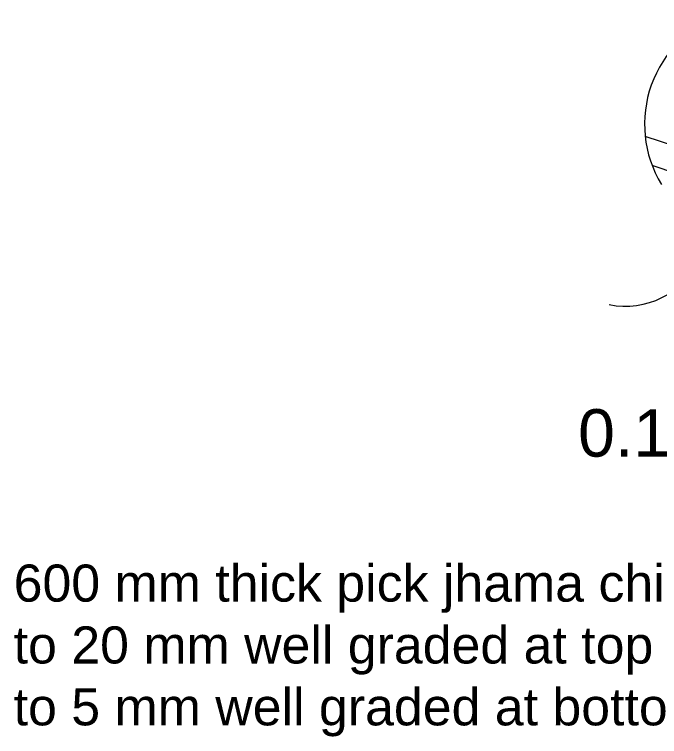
# Model space of a CAD drawing. Header units: inches. Extents: x -885 to 26362, y -28010 to 990.
# Drawn here: x 4426.97 to 4443.28, y -16617.23 to -16598.97 of the extents above; entities that cross this region are included whole.
import ezdxf

# ---------------------------------------------------------------- set-up
doc = ezdxf.new("R2010")
doc.units = ezdxf.units.IN
doc.header["$MEASUREMENT"] = 0
doc.header["$PDMODE"] = 3
doc.styles.add('dim', font='isocp.shx')
doc.styles.get("Standard").update_dxf_attribs({"font": 'arial.ttf'})
doc.dimstyles.new('STANDARD$0', dxfattribs={"dimscale": 0, "dimtxt": 8, "dimasz": 8, "dimexe": 4, "dimexo": 0, "dimgap": 2, "dimtad": 1, "dimdec": 0, "dimzin": 0, "dimdsep": 46, "dimtxsty": 'dim', "dimblk": 'DOTSMALL', "dimcen": 1, "dimclrd": 6, "dimclre": 6, "dimclrt": 256, "dimadec": 0, "dimazin": 0, "dimtfac": 1, "dimtdec": 0, "dimtix": 1, "dimtofl": 0, "dimtmove": 1, "dimatfit": 3, "dimldrblk": 'DOTSMALL', "dimfxl": 6, "dimtolj": 1, "dimtzin": 0, "dimarcsym": 0})

# ---------------------------------------------------------------- blocks, each defined once
blk = doc.blocks.new('*D46')
at = {"color": 0, "lineweight": -2, "ltscale": 0.5, "transparency": 16777216}
for p, q in [((4446.879, -16609.409), (4446.879, -16609.923)), ((4447.839, -16609.409), (4447.839, -16609.923)), ((4446.379, -16609.559), (4445.879, -16609.559)), ((4448.339, -16609.559), (4448.839, -16609.559))]:
    blk.add_line(p, q, dxfattribs=at)
at = {"color": 0, "linetype": 'Continuous', "ltscale": 0.5, "transparency": 16777216}
for points in [[(4446.379, -16609.475), (4446.379, -16609.642), (4446.879, -16609.559)], [(4448.339, -16609.475), (4448.339, -16609.642), (4447.839, -16609.559)]]:
    blk.add_solid(points, dxfattribs=at)
at = {"layer": 'Defpoints', "color": 0, "linetype": 'Continuous', "ltscale": 0.5, "transparency": 16777216}
for p in [(4447.839, -16608.098), (4446.879, -16609.11), (4446.879, -16609.559)]:
    blk.add_point(p, dxfattribs=at)
at = {"color": 0, "linetype": 'Continuous', "lineweight": 20, "ltscale": 0.5, "transparency": 16777216, "insert": (4443.548, -16609.559), "char_height": 1, "attachment_point": 5}
blk.add_mtext('\\A1;{\\H1.2x;0.15m}', dxfattribs=at)

msp = doc.modelspace()

# ---------------------------------------------------------------- linework, layer by layer
at = {"color": 0, "linetype": 'Continuous', "lineweight": 20, "ltscale": 0.5}
for p, q in [((4474.652735, -16612.634027), (4442.91679, -16602.055379)), ((4447.848931, -16604.374045), (4443.092023, -16602.788409))]:
    msp.add_line(p, q, dxfattribs=at)
for centre, radius, start, end in [((4445.845269, -16601.742777), 2.945116, 109.6265921, 211.1353627), ((4442.41542, -16604.265981), 2.08109, 258.6073122, 334.1381972)]:
    msp.add_arc(centre, radius, start, end, dxfattribs=at)

# ---------------------------------------------------------------- texts
at = {"color": 0, "linetype": 'Continuous', "lineweight": 20, "ltscale": 0.5, "insert": (4426.946679, -16612.878498), "char_height": 0.9384, "attachment_point": 1}
msp.add_mtext('600 mm thick pick jhama chips (40 mm\\Pto 20 mm well graded at top & 20 mm \\Pto 5 mm well graded at bottom) ', dxfattribs=at)

# ---------------------------------------------------------------- dimensions: what is measured, and where the dimension line sits
at = {"color": 0, "linetype": 'Continuous', "lineweight": 20, "ltscale": 0.5}
dim = msp.add_linear_dim(base=(4446.878647, -16609.558648), p1=(4447.838647, -16608.097568), p2=(4446.878647, -16609.110266), text='{\\H1.2x;0.15m}', dimstyle='STANDARD$0', override={"dimscale": 1, "dimtxt": 1, "dimasz": 0.5, "dimexe": 0.364, "dimexo": 0.219, "dimgap": 0.09, "dimtad": 0, "dimdec": 2, "dimpost": 'm', "dimtxsty": 'Standard', "dimcen": 0.09, "dimclrd": 0, "dimclre": 0, "dimclrt": 0, "dimtix": 0, "dimtmove": 0, "dimfxl": 0.15, "dimfxlon": 1}, dxfattribs=at)
dim.commit()
dim.dimension.update_dxf_attribs({"geometry": '*D46', "text_midpoint": (4443.547856, -16609.558648)})

doc.saveas('drawing.dxf')
